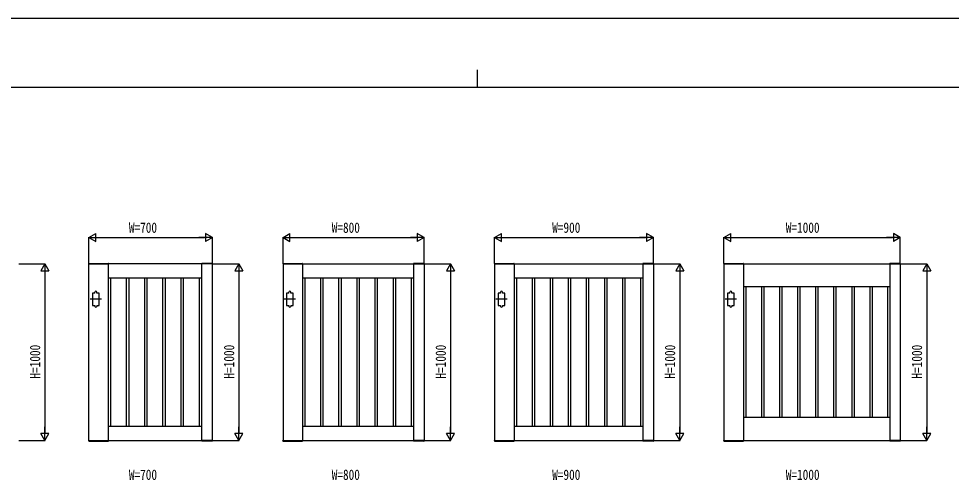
# Model space of a CAD drawing. Units: millimetres, scale not verified. Extents: x -8410 to 8410, y -5940 to 5940.
# Drawn here: x -2609 to 2679, y 3324 to 5940 of the extents above; entities that cross this region are included whole.
import ezdxf
from ezdxf.enums import TextEntityAlignment as Align

# ---------------------------------------------------------------- set-up
doc = ezdxf.new("R2010")
doc.units = ezdxf.units.MM
doc.header["$LTSCALE"] = 30
for name, color, linetype in [('0-2_YKK_A1', 4, 'Continuous'), ('0-3_YKK_D', 6, 'Continuous'), ('0-4_YKK_ZWAK', 7, 'Continuous')]:
    doc.layers.add(name, color=color, linetype=linetype)
doc.styles.add('ＭＳ ゴシック', font='')
doc.styles.get('ＭＳ ゴシック').set_extended_font_data('MS Gothic')

msp = doc.modelspace()

# ---------------------------------------------------------------- linework, layer by layer
at = {"layer": '0-2_YKK_A1'}
for p, q in [((-2210.33, 4552.55), (-2210.47, 4550)), ((-2210.47, 4550), (-2099.47, 4550)), ((-2209.97, 3550), (-2209.97, 4550)), ((-1509.97, 4550), (-2209.97, 4550)), ((-2209.33, 4553.5), (-2100.6, 4553.5)), ((-2099.97, 3550), (-2099.97, 4550)), ((-2099.6, 4552.55), (-2099.47, 4550)), ((-1570.33, 4552.55), (-1570.47, 4550)), ((-1509.47, 4550), (-1570.47, 4550)), ((-1569.97, 3550), (-1569.97, 4550)), ((-1510.6, 4553.5), (-1569.33, 4553.5)), ((-1509.97, 3550), (-1509.97, 4550)), ((-1509.6, 4552.55), (-1509.47, 4550)), ((-1110.32, 4552.55), (-1110.46, 4550)), ((-1110.46, 4550), (-999.46, 4550)), ((-1109.96, 4550), (-1109.96, 3550)), ((-1109.32, 4553.5), (-1000.59, 4553.5)), ((-999.96, 4550), (-999.96, 3550)), ((-999.59, 4552.55), (-999.46, 4550)), ((-370.32, 4552.55), (-370.46, 4550)), ((-309.46, 4550), (-370.46, 4550)), ((-369.96, 4550), (-369.96, 3550)), ((-310.59, 4553.5), (-369.32, 4553.5)), ((-309.96, 4550), (-309.96, 3550)), ((-309.59, 4552.55), (-309.46, 4550)), ((89.68, 4552.55), (89.54, 4550)), ((89.54, 4550), (200.54, 4550)), ((90.04, 4550), (990.04, 4550)), ((90.67, 4553.5), (199.41, 4553.5)), ((200.04, 4550), (200.04, 3550)), ((200.41, 4552.55), (200.54, 4550)), ((929.68, 4552.55), (929.54, 4550)), ((990.54, 4550), (929.54, 4550)), ((930.04, 4550), (930.04, 3550)), ((989.41, 4553.5), (930.67, 4553.5)), ((990.04, 4550), (990.04, 3550)), ((990.41, 4552.55), (990.54, 4550)), ((1389.67, 4552.55), (1389.54, 4550)), ((1389.54, 4550), (1500.54, 4550)), ((1390.04, 4550), (2390.04, 4550)), ((1390.67, 4553.5), (1499.41, 4553.5)), ((1500.04, 4550), (1500.04, 3550)), ((1500.41, 4552.55), (1500.54, 4550)), ((2329.67, 4552.55), (2329.54, 4550)), ((2390.54, 4550), (2329.54, 4550)), ((2330.04, 4550), (2330.04, 3550)), ((2389.41, 4553.5), (2330.67, 4553.5)), ((2390.04, 4550), (2390.04, 3550)), ((2390.41, 4552.55), (2390.54, 4550)), ((-1569.97, 4470), (-2099.97, 4470)), ((-2085.67, 3630), (-2085.67, 4470)), ((-1996.67, 3630), (-1996.67, 4470)), ((-1982.57, 3630), (-1982.57, 4470)), ((-1893.57, 3630), (-1893.57, 4470)), ((-1879.47, 3630), (-1879.47, 4470)), ((-1790.47, 3630), (-1790.47, 4470)), ((-1776.37, 3630), (-1776.37, 4470)), ((-1687.37, 3630), (-1687.37, 4470)), ((-1673.27, 3630), (-1673.27, 4470)), ((-1584.27, 3630), (-1584.27, 4470)), ((-369.96, 4470), (-999.96, 4470)), ((-986.46, 4470), (-986.46, 3630)), ((-897.46, 4470), (-897.46, 3630)), ((-883.66, 4470), (-883.66, 3630)), ((-794.66, 4470), (-794.66, 3630)), ((-780.86, 4470), (-780.86, 3630)), ((-691.86, 4470), (-691.86, 3630)), ((-678.06, 4470), (-678.06, 3630)), ((-589.06, 4470), (-589.06, 3630)), ((-575.26, 4470), (-575.26, 3630)), ((-486.26, 4470), (-486.26, 3630)), ((-472.46, 4470), (-472.46, 3630)), ((-383.46, 4470), (-383.46, 3630)), ((930.04, 4470), (200.04, 4470)), ((214.33, 4470), (213.49, 3630)), ((302.34, 4470), (302.34, 3630)), ((315.74, 4470), (315.74, 3630)), ((404.74, 4470), (404.74, 3630)), ((418.14, 4470), (418.14, 3630)), ((507.14, 4470), (507.14, 3630)), ((520.54, 4470), (520.54, 3630)), ((609.54, 4470), (609.54, 3630)), ((622.94, 4470), (622.94, 3630)), ((711.94, 4470), (711.94, 3630)), ((725.34, 4470), (725.34, 3630)), ((814.34, 4470), (814.34, 3630)), ((827.74, 4470), (827.74, 3630)), ((916.74, 4470), (916.74, 3630)), ((-2175.97, 4385), (-2175.97, 4390)), ((-2165.97, 4385), (-2165.97, 4390)), ((-1075.96, 4385), (-1075.96, 4390)), ((-1065.96, 4385), (-1065.96, 4390)), ((124.04, 4385), (124.04, 4390)), ((134.04, 4385), (134.04, 4390)), ((1424.04, 4385), (1424.04, 4390)), ((1434.04, 4385), (1434.04, 4390)), ((2330.04, 4420), (1500.04, 4420)), ((1514.33, 4420), (1513.49, 3680)), ((1603.33, 4420), (1603.33, 3680)), ((1616.53, 4420), (1616.53, 3680)), ((1705.53, 4420), (1705.53, 3680)), ((1718.73, 4420), (1718.73, 3680)), ((1807.73, 4420), (1807.73, 3680)), ((1820.93, 4420), (1820.93, 3680)), ((1909.93, 4420), (1909.93, 3680)), ((1923.13, 4420), (1923.13, 3680)), ((2012.13, 4420), (2012.13, 3680)), ((2025.33, 4420), (2025.33, 3680)), ((2114.33, 4420), (2114.33, 3680)), ((2127.53, 4420), (2127.53, 3680)), ((2216.53, 4420), (2216.53, 3680)), ((2229.73, 4420), (2229.73, 3680)), ((2316.74, 4420), (2316.74, 3680)), ((-2139.47, 4350), (-2202.47, 4350)), ((-1039.46, 4350), (-1102.46, 4350)), ((160.54, 4350), (97.54, 4350)), ((1460.54, 4350), (1397.54, 4350)), ((-2175.97, 4315), (-2175.97, 4310)), ((-2165.97, 4315), (-2165.97, 4310)), ((-1075.96, 4315), (-1075.96, 4310)), ((-1065.96, 4315), (-1065.96, 4310)), ((124.04, 4315), (124.04, 4310)), ((134.04, 4315), (134.04, 4310)), ((1424.04, 4315), (1424.04, 4310)), ((1434.04, 4315), (1434.04, 4310)), ((2330.04, 3680), (1500.04, 3680)), ((-1569.97, 3630), (-2099.97, 3630)), ((-369.96, 3630), (-999.96, 3630)), ((930.04, 3630), (200.04, 3630)), ((-2210.47, 3550), (-2099.47, 3550)), ((-2210.33, 3547.45), (-2210.47, 3550)), ((-2209.97, 3550), (-1509.97, 3550)), ((-2209.33, 3546.5), (-2100.6, 3546.5)), ((-2099.6, 3547.45), (-2099.47, 3550)), ((-1509.47, 3550), (-1570.47, 3550)), ((-1570.33, 3547.45), (-1570.47, 3550)), ((-1510.6, 3546.5), (-1569.33, 3546.5)), ((-1509.6, 3547.45), (-1509.47, 3550)), ((-1110.46, 3550), (-999.46, 3550)), ((-1110.32, 3547.45), (-1110.46, 3550)), ((-1109.32, 3546.5), (-1000.59, 3546.5)), ((-999.59, 3547.45), (-999.46, 3550)), ((-309.46, 3550), (-370.46, 3550)), ((-370.32, 3547.45), (-370.46, 3550)), ((-310.59, 3546.5), (-369.32, 3546.5)), ((-309.59, 3547.45), (-309.46, 3550)), ((89.54, 3550), (200.54, 3550)), ((89.68, 3547.45), (89.54, 3550)), ((90.67, 3546.5), (199.41, 3546.5)), ((200.41, 3547.45), (200.54, 3550)), ((990.54, 3550), (929.54, 3550)), ((929.68, 3547.45), (929.54, 3550)), ((989.41, 3546.5), (930.67, 3546.5)), ((990.41, 3547.45), (990.54, 3550)), ((1389.54, 3550), (1500.54, 3550)), ((1389.67, 3547.45), (1389.54, 3550)), ((1390.67, 3546.5), (1499.41, 3546.5)), ((1500.41, 3547.45), (1500.54, 3550)), ((2390.54, 3550), (2329.54, 3550)), ((2329.67, 3547.45), (2329.54, 3550)), ((2389.41, 3546.5), (2330.67, 3546.5)), ((2390.41, 3547.45), (2390.54, 3550))]:
    msp.add_line(p, q, dxfattribs=at)
for points in [[(-1109.96, 4550), (-1109.96, 3550), (-309.96, 3550)], [(-1109.96, 4550), (-309.96, 4550), (-309.96, 3550)], [(90.04, 4550), (90.04, 3550), (990.04, 3550)], [(1390.04, 4550), (1390.04, 3550), (2390.04, 3550)], [(-2175.97, 4385), (-2189.97, 4385), (-2189.97, 4315), (-2175.97, 4315)], [(-2165.97, 4315), (-2151.97, 4315), (-2151.97, 4385), (-2165.97, 4385)], [(-1075.96, 4385), (-1089.96, 4385), (-1089.96, 4315), (-1075.96, 4315)], [(-1065.96, 4315), (-1051.96, 4315), (-1051.96, 4385), (-1065.96, 4385)], [(124.04, 4385), (110.04, 4385), (110.04, 4315), (124.04, 4315)], [(134.04, 4315), (148.04, 4315), (148.04, 4385), (134.04, 4385)], [(1424.04, 4385), (1410.04, 4385), (1410.04, 4315), (1424.04, 4315)], [(1434.04, 4315), (1448.04, 4315), (1448.04, 4385), (1434.04, 4385)]]:
    msp.add_lwpolyline(points, dxfattribs=at)
for centre, radius, start, end in [((-2209.33, 4552.5), 1, 90, 177), ((-2100.6, 4552.5), 1, 3, 90), ((-1569.33, 4552.5), 1, 90, 177), ((-1510.6, 4552.5), 1, 3, 90), ((-1109.32, 4552.5), 1, 90, 177), ((-1000.59, 4552.5), 1, 3, 90), ((-369.32, 4552.5), 1, 90, 177), ((-310.59, 4552.5), 1, 3, 90), ((90.67, 4552.5), 1, 90, 177), ((199.41, 4552.5), 1, 3, 90), ((930.67, 4552.5), 1, 90, 177), ((989.41, 4552.5), 1, 3, 90), ((1390.67, 4552.5), 1, 90, 177), ((1499.41, 4552.5), 1, 3, 90), ((2330.67, 4552.5), 1, 90, 177), ((2389.41, 4552.5), 1, 3, 90), ((-2170.97, 4390), 5, 0, 180), ((-1070.96, 4390), 5, 0, 180), ((129.04, 4390), 5, 0, 180), ((1429.04, 4390), 5, 0, 180), ((-2170.97, 4310), 5, 180, 0), ((-1070.96, 4310), 5, 180, 0), ((129.04, 4310), 5, 180, 0), ((1429.04, 4310), 5, 180, 0), ((-2209.33, 3547.5), 1, 183, 270), ((-2100.6, 3547.5), 1, 270, 357), ((-1569.33, 3547.5), 1, 183, 270), ((-1510.6, 3547.5), 1, 270, 357), ((-1109.32, 3547.5), 1, 183, 270), ((-1000.59, 3547.5), 1, 270, 357), ((-369.32, 3547.5), 1, 183, 270), ((-310.59, 3547.5), 1, 270, 357), ((90.67, 3547.5), 1, 183, 270), ((199.41, 3547.5), 1, 270, 357), ((930.67, 3547.5), 1, 183, 270), ((989.41, 3547.5), 1, 270, 357), ((1390.67, 3547.5), 1, 183, 270), ((1499.41, 3547.5), 1, 270, 357), ((2330.67, 3547.5), 1, 183, 270), ((2389.41, 3547.5), 1, 270, 357)]:
    msp.add_arc(centre, radius, start, end, dxfattribs=at)
at = {"layer": '0-3_YKK_D'}
for p, q in [((-2209.97, 4700), (-2170.99, 4722.5)), ((-2170.99, 4677.5), (-2170.99, 4722.5)), ((-1509.97, 4700), (-1548.94, 4722.5)), ((-1548.94, 4722.5), (-1548.94, 4677.5)), ((-1109.96, 4700), (-1070.99, 4722.5)), ((-1070.99, 4677.5), (-1070.99, 4722.5)), ((-309.96, 4700), (-348.93, 4722.5)), ((-348.93, 4722.5), (-348.93, 4677.5)), ((90.04, 4700), (129.01, 4722.5)), ((129.01, 4677.5), (129.01, 4722.5)), ((990.04, 4700), (951.07, 4722.5)), ((951.07, 4722.5), (951.07, 4677.5)), ((1390.04, 4700), (1429.01, 4722.5)), ((1429.01, 4677.5), (1429.01, 4722.5)), ((2390.04, 4700), (2351.07, 4722.5)), ((2351.07, 4722.5), (2351.07, 4677.5)), ((-2209.97, 4552), (-2209.97, 4701)), ((-2209.97, 4700), (-2170.99, 4677.5)), ((-2209.97, 4700), (-2132.02, 4700)), ((-2164.97, 4700), (-1554.97, 4700)), ((-1509.97, 4700), (-1587.91, 4700)), ((-1509.97, 4700), (-1548.94, 4677.5)), ((-1509.97, 4552), (-1509.97, 4701)), ((-1109.96, 4552), (-1109.96, 4701)), ((-1109.96, 4700), (-1070.99, 4677.5)), ((-1109.96, 4700), (-1032.01, 4700)), ((-1064.96, 4700), (-354.96, 4700)), ((-309.96, 4700), (-387.9, 4700)), ((-309.96, 4700), (-348.93, 4677.5)), ((-309.96, 4552), (-309.96, 4701)), ((90.04, 4552), (90.04, 4701)), ((90.04, 4700), (129.01, 4677.5)), ((90.04, 4700), (167.98, 4700)), ((135.04, 4700), (945.04, 4700)), ((990.04, 4700), (912.1, 4700)), ((990.04, 4700), (951.07, 4677.5)), ((990.04, 4552), (990.04, 4701)), ((1390.04, 4552), (1390.04, 4701)), ((1390.04, 4700), (1429.01, 4677.5)), ((1390.04, 4700), (1467.98, 4700)), ((1435.04, 4700), (2345.04, 4700)), ((2390.04, 4700), (2312.1, 4700)), ((2390.04, 4700), (2351.07, 4677.5)), ((2390.04, 4552), (2390.04, 4701)), ((-2607.97, 4550), (-2458.97, 4550)), ((-2459.97, 4550), (-2482.47, 4511.03)), ((-2459.97, 4550), (-2437.47, 4511.03)), ((-2459.97, 4550), (-2459.97, 4472.06)), ((-1507.97, 4550), (-1358.97, 4550)), ((-1359.97, 4550), (-1382.47, 4511.03)), ((-1359.97, 4550), (-1337.47, 4511.03)), ((-1359.97, 4550), (-1359.97, 4472.06)), ((-307.96, 4550), (-158.96, 4550)), ((-159.96, 4550), (-182.46, 4511.03)), ((-159.96, 4550), (-137.46, 4511.03)), ((-159.96, 4550), (-159.96, 4472.06)), ((992.04, 4550), (1141.04, 4550)), ((1140.04, 4550), (1117.54, 4511.03)), ((1140.04, 4550), (1162.54, 4511.03)), ((1140.04, 4550), (1140.04, 4472.06)), ((2392.04, 4550), (2541.04, 4550)), ((2540.04, 4550), (2517.54, 4511.03)), ((2540.04, 4550), (2562.54, 4511.03)), ((2540.04, 4550), (2540.04, 4472.06)), ((-2482.47, 4511.03), (-2437.47, 4511.03)), ((-2459.97, 4505), (-2459.97, 3595)), ((-1382.47, 4511.03), (-1337.47, 4511.03)), ((-1359.97, 4505), (-1359.97, 3595)), ((-182.46, 4511.03), (-137.46, 4511.03)), ((-159.96, 4505), (-159.96, 3595)), ((1117.54, 4511.03), (1162.54, 4511.03)), ((1140.04, 4505), (1140.04, 3595)), ((2517.54, 4511.03), (2562.54, 4511.03)), ((2540.04, 4505), (2540.04, 3595)), ((-2459.97, 3550), (-2459.97, 3627.94)), ((-1359.97, 3550), (-1359.97, 3627.94)), ((-159.96, 3550), (-159.96, 3627.94)), ((1140.04, 3550), (1140.04, 3627.94)), ((2540.04, 3550), (2540.04, 3627.94)), ((-2607.97, 3550), (-2458.97, 3550)), ((-2459.97, 3550), (-2482.47, 3588.97)), ((-2437.47, 3588.97), (-2482.47, 3588.97)), ((-2459.97, 3550), (-2437.47, 3588.97)), ((-1507.97, 3550), (-1358.97, 3550)), ((-1359.97, 3550), (-1382.47, 3588.97)), ((-1337.47, 3588.97), (-1382.47, 3588.97)), ((-1359.97, 3550), (-1337.47, 3588.97)), ((-307.96, 3550), (-158.96, 3550)), ((-159.96, 3550), (-182.46, 3588.97)), ((-137.46, 3588.97), (-182.46, 3588.97)), ((-159.96, 3550), (-137.46, 3588.97)), ((992.04, 3550), (1141.04, 3550)), ((1140.04, 3550), (1117.54, 3588.97)), ((1162.54, 3588.97), (1117.54, 3588.97)), ((1140.04, 3550), (1162.54, 3588.97)), ((2392.04, 3550), (2541.04, 3550)), ((2540.04, 3550), (2517.54, 3588.97)), ((2562.54, 3588.97), (2517.54, 3588.97)), ((2540.04, 3550), (2562.54, 3588.97))]:
    msp.add_line(p, q, dxfattribs=at)
at = {"layer": '0-4_YKK_ZWAK'}
for p, q in [((-9.96, 5650), (-9.96, 5550)), ((7790.04, 5550), (-7809.96, 5550))]:
    msp.add_line(p, q, dxfattribs=at)
msp.add_lwpolyline([(-8410, -5940), (8410, -5940), (8410, 5940), (-8410, 5940)], close=True, dxfattribs=at)

# ---------------------------------------------------------------- texts
at = {"layer": '0-3_YKK_D', "style": 'ＭＳ ゴシック', "width": 0.8}
for s, p in [('W=700', (-1983.7, 4709)), ('W=800', (-833.69, 4709)), ('W=900', (416.31, 4709)), ('W=1000', (1740.71, 4709)), ('W=700', (-1983.7, 3309)), ('W=800', (-833.69, 3309)), ('W=900', (416.31, 3309)), ('W=1000', (1740.71, 3309))]:
    msp.add_text(s, height=58.65, dxfattribs=at).set_placement(p, align=Align.BOTTOM_LEFT)
for p in [(-2468.97, 3900.67), (-1368.97, 3900.67), (-168.96, 3900.67), (1131.04, 3900.67), (2531.04, 3900.67)]:
    msp.add_text('H=1000', height=58.65, rotation=90, dxfattribs=at).set_placement(p, align=Align.BOTTOM_LEFT)

doc.saveas('drawing.dxf')
